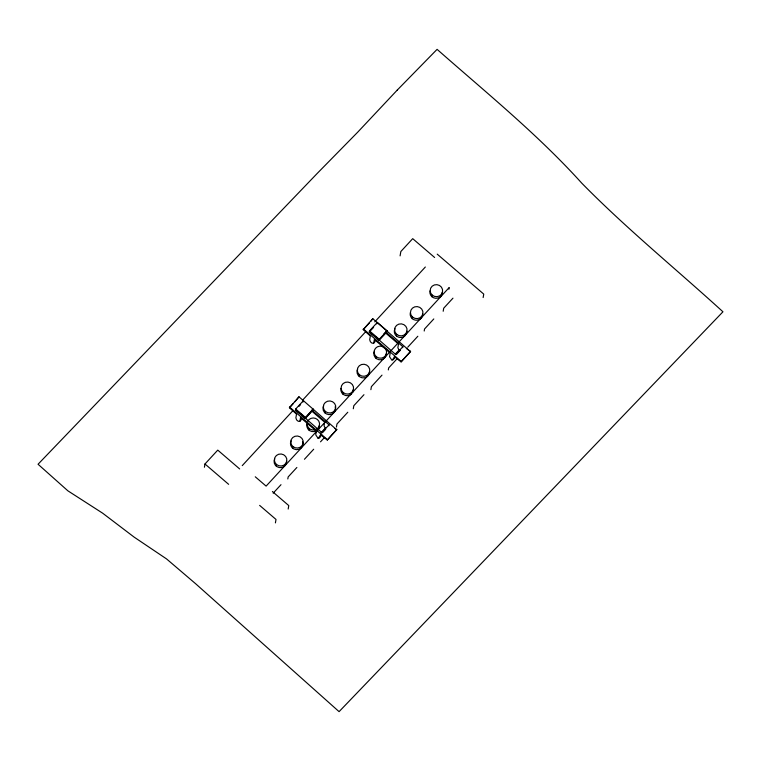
<?xml version="1.0" encoding="UTF-8"?>
<svg xmlns="http://www.w3.org/2000/svg" width="761" height="761" viewBox="0 0 761 761"><rect width="100%" height="100%" fill="white"/><g stroke="black" fill="none" stroke-linecap="round" stroke-linejoin="round"><path stroke-width="1.14" d="M204.414 467.244L204.975 463.991L217.76 450.122L239.667 468.947M276.214 466.093L276.49 464.476A6.269 6.031 9.8 0 1 278.621 454.26A6.269 6.031 9.8 0 1 286.764 461.252A6.269 6.031 9.8 0 1 276.49 464.476M289.408 407.763L298.978 396.804L336.723 429.784L327.287 440.029L320.571 434.797L319.211 437.851L318.165 438.431L315.748 434.883L316.386 431.202L300.538 417.589L299.901 421.271L298.245 421.318L296.59 419.901L295.886 417.818L296.524 414.136L289.408 407.763L293.346 403.492M275.415 522.893L276.005 519.449L259.634 505.38M305.256 418.55L305.456 417.418L313.266 408.942L313.075 410.065L305.256 418.55L295.487 410.16L295.687 409.028L303.506 400.543L302.983 402.027M298.978 396.804L294.916 401.779M292.566 448.124L292.842 446.507A6.269 6.031 9.8 0 1 294.973 436.281A6.269 6.031 9.8 0 1 303.116 443.283A6.269 6.031 9.8 0 1 292.842 446.507M287.81 478.964L288.162 476.928L296.866 467.482M301.518 417.266L301.042 420.034L299.901 421.271M288.181 509.042L288.78 505.589L272.4 491.52M304.904 418.046L305.58 418.189M305.541 418.122L312.067 410.274L329.037 424.857L328.876 425.789M308.909 430.108L309.185 428.491M319.515 436.434L319.297 437.195L320.352 436.614L321.256 434.579M325.118 413.08L325.404 411.463A6.269 6.031 9.8 0 1 327.525 401.237A6.269 6.031 9.8 0 1 335.677 408.238A6.269 6.031 9.8 0 1 325.404 411.463M327.287 440.029L336.809 429.318M336.438 427.045L336.971 423.982L347.796 412.234M342.935 394.169L343.211 392.552A6.269 6.031 9.8 0 1 345.342 382.326A6.269 6.031 9.8 0 1 353.485 389.328A6.269 6.031 9.8 0 1 343.211 392.552M363.216 329.637L372.785 318.678L410.531 351.658L401.095 361.903L394.379 356.671L393.018 359.725L391.972 360.305L389.556 356.757L390.193 353.075L374.345 339.463L373.708 343.144L372.062 343.201L370.398 341.775L369.694 339.691L370.331 336.01L363.216 329.637L369.513 322.807M353.294 408.762L353.817 405.699L363.958 394.702M359.125 376.362L359.401 374.745A6.269 6.031 9.8 0 1 361.523 364.519A6.269 6.031 9.8 0 1 369.675 371.52A6.269 6.031 9.8 0 1 359.401 374.745M369.294 332.034L369.494 330.902L377.313 322.426L387.073 330.816L386.883 331.939L379.064 340.424L369.294 332.034L373.603 327.363M373.651 335.144L370.236 332.205L395.682 354.502L402.845 346.731L385.875 332.148L385.713 333.09L398.498 344.067L397.86 347.748L399.297 350.46L399.439 349.641L400.486 350.536M372.785 318.678L371.083 321.094M377.313 322.426L376.79 323.901M375.173 340.062L374.85 341.908L373.708 343.144M375.944 358.269L376.219 356.652M379.064 340.424L379.263 339.292L387.073 330.816M370.873 389.689L371.406 386.626L382.003 375.125M400.096 255.877L400.838 251.53L412.709 238.659L434.626 257.484M388.319 369.941L388.671 367.896L397.337 358.498M396.414 335.972L396.7 334.355A6.269 6.031 9.8 0 1 398.821 324.129A6.269 6.031 9.8 0 1 406.964 331.13A6.269 6.031 9.8 0 1 396.7 334.355M393.142 358.85L394.16 358.498L395.064 356.452M402.683 347.663L402.845 346.731M401.095 361.903L410.617 351.192M412.281 318.707L412.567 317.09A6.269 6.031 9.8 0 1 414.688 306.864A6.269 6.031 9.8 0 1 422.84 313.865A6.269 6.031 9.8 0 1 412.567 317.09M424.21 331.016L424.562 328.971L433.808 318.935M431.982 296.771L432.258 295.144A6.269 6.031 9.8 0 1 434.388 284.928A6.269 6.031 9.8 0 1 442.531 291.929A6.269 6.031 9.8 0 1 432.258 295.144M443.187 311.259L443.711 308.195L452.966 298.16M448.914 289.228L449.209 287.515L266.112 486.117L255.258 476.786M483.149 297.561L483.749 294.107L437.214 254.136M298.997 406.345L300.595 404.624M242.255 465.618L292.842 410.74M302.478 400.286L365.917 331.473M374.754 321.884L425.342 267.006M295.487 410.16L295.82 409.808L301.556 414.735M296.105 410.683L296.429 410.331L321.874 432.629M383.554 334.355L385.941 331.767L386.559 332.3M320.857 432.942L325.632 427.768L325.489 428.586L324.053 425.875L324.69 422.193L311.905 411.206M321.513 432.904L329.037 424.857M322.512 432.695L325.689 429.242M395.463 353.96L399.439 349.641M319.335 436.976L320.933 435.244M318.165 438.431L321.684 434.607M319.211 437.851L320.352 436.614M396.319 354.578L400.296 350.26M393.018 359.725L394.16 358.498M273.189 493.166L280.999 484.69M304.448 459.264L313.694 449.228M320.505 441.837L324.49 437.518M407.725 347.235L417.846 336.248M406.345 348.395L410.531 351.658M335.049 428.472L336.723 429.784M369.494 330.902L379.263 339.292M375.363 336.609L379.397 340.072M363.339 328.923L401.171 361.437M312.134 409.894L312.752 410.417M295.687 409.028L305.456 417.418M289.532 407.049L327.363 439.554M204.975 463.991L228.642 484.329M406.793 331.178A6.269 6.031 9.8 0 1 406.165 334.231M405.252 335.534A6.269 6.031 9.8 0 1 394.93 328.742M286.593 461.309A6.269 6.031 9.8 0 1 279.116 467.52A6.269 6.031 9.8 0 1 274.731 458.873M302.631 441.78A6.269 6.031 9.8 0 1 296.286 449.656A6.269 6.031 9.8 0 1 291.083 440.895M307.701 421.261A6.269 6.031 9.8 0 1 317.451 419.52A6.269 6.031 9.8 0 1 316.795 429.071M315.33 429.746A6.269 6.031 9.8 0 1 307.178 422.745M319.287 425.313A6.269 6.031 9.8 0 1 317.746 429.67M316.509 430.688A6.269 6.031 9.8 0 1 306.902 424.362M335.182 406.735A6.269 6.031 9.8 0 1 328.838 414.612A6.269 6.031 9.8 0 1 323.644 405.851M353.313 389.375A6.269 6.031 9.8 0 1 352.676 392.429M351.772 393.722A6.269 6.031 9.8 0 1 340.928 388.424M369.504 371.568A6.269 6.031 9.8 0 1 362.027 377.779A6.269 6.031 9.8 0 1 357.641 369.133M385.561 348.88A6.269 6.031 9.8 0 1 381.299 358.146A6.269 6.031 9.8 0 1 374.345 350.402A6.269 6.031 9.8 0 1 384.486 347.682M386.322 353.475A6.269 6.031 9.8 0 1 378.854 359.687A6.269 6.031 9.8 0 1 374.46 351.04M422.669 313.913A6.269 6.031 9.8 0 1 416.001 320.238A6.269 6.031 9.8 0 1 410.274 312.961M442.36 291.977A6.269 6.031 9.8 0 1 435.701 298.302A6.269 6.031 9.8 0 1 429.975 291.025M397.29 90.036L357.651 132.233L317.451 173.185L38.05 464.248L67.872 490.816L102.64 513.18L134.126 537.114L166.545 558.916L195.729 583.82L339.083 711.649L722.95 311.791C675.911 268.88 626.389 228.614 581.746 183.135C537.647 134.326 486.355 92.747 437.09 49.351L397.29 90.036"/></g></svg>
